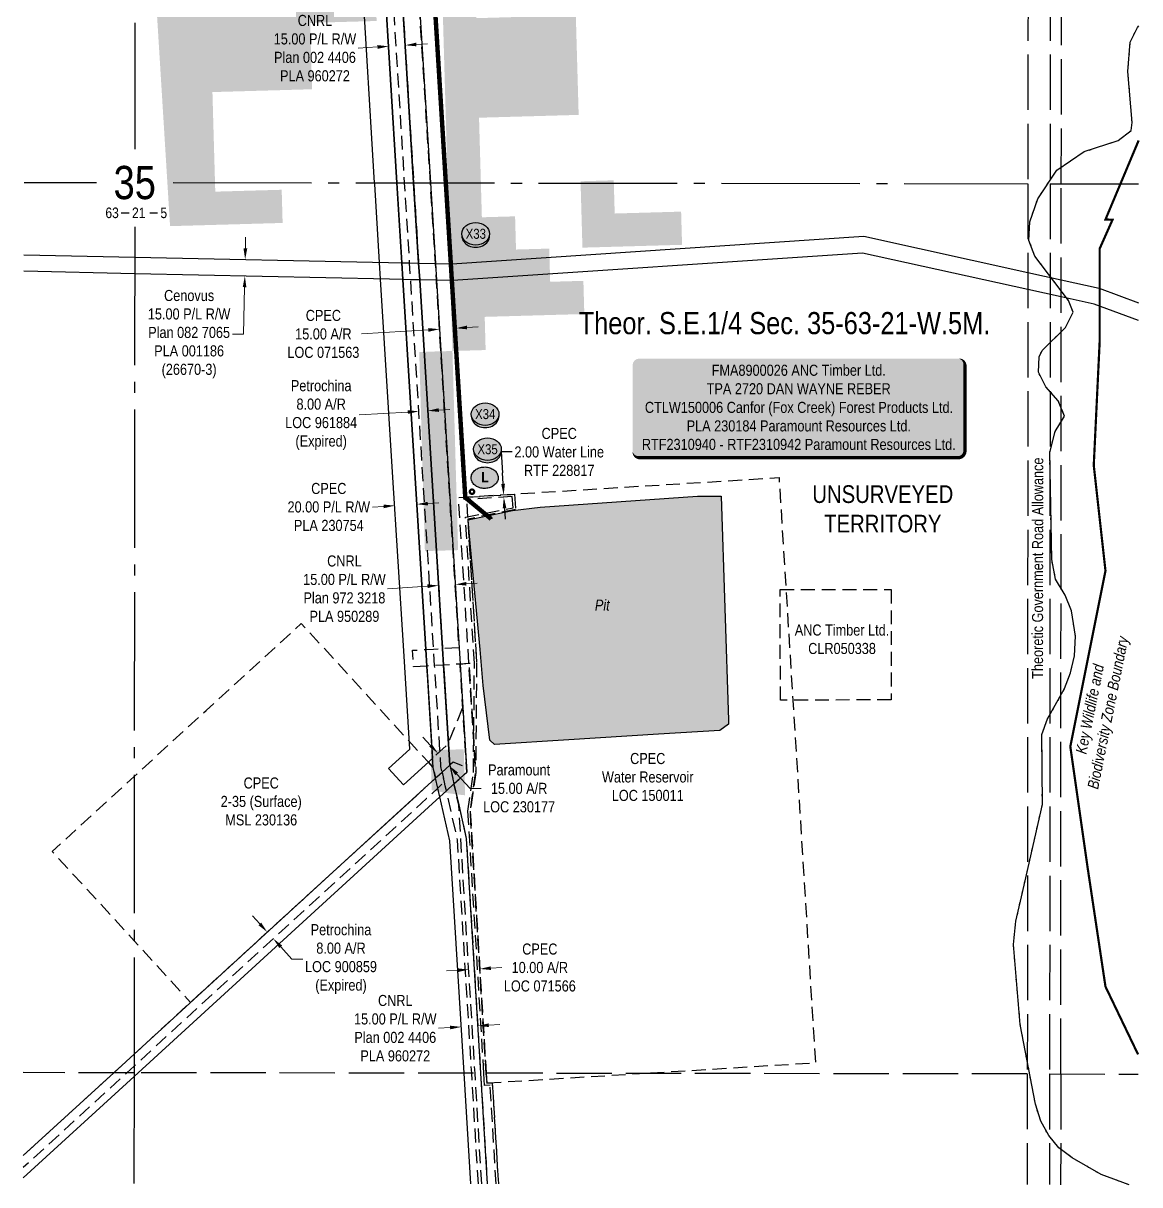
# Model space of a CAD drawing. Extents: x 491537 to 496793, y 6037618 to 6044296.
# Drawn here: x 495783 to 496791, y 6037618 to 6038667 of the extents above; entities that cross this region are included whole.
import ezdxf
from ezdxf.enums import TextEntityAlignment as Align

# ---------------------------------------------------------------- set-up
doc = ezdxf.new("R2010")
doc.units = 0
doc.header["$LTSCALE"] = 5
doc.header["$PDSIZE"] = 0.5
for name, pattern in [('DASHDOT2', [5, 2.5, -1.25, 0, -1.25]), ('DASHED2', [3.75, 2.5, -1.25]), ('foc-ACCESSROAD', [3.75, 2.5, -1.25]), ('foc-QUARTERLINE', [33, 25, -3, 2, -3]), ('foc-UNSURVEYED', [12.5, 10, -2.5]), ('foc-WHEELTRACKS', [2, 0.4, -1.6]), ('PHANTOM', [25, 12.5, -2.5, 2.5, -2.5, 2.5, -2.5])]:
    doc.linetypes.add(name, pattern=pattern)
doc.layers.get('Defpoints').update_dxf_attribs({"color": 9})
for name, color, linetype in [('10', 1, 'Continuous'), ('9', 3, 'Continuous'), ('AS-WILDLIFE', 131, 'DASHDOT2'), ('C-AR', 13, 'foc-ACCESSROAD'), ('C-RW', 13, 'Continuous'), ('C-SYMBOL', 7, 'Continuous'), ('C-WS', 13, 'foc-ACCESSROAD'), ('CG-NOTES', 7, 'Continuous'), ('F-AR', 190, 'foc-ACCESSROAD'), ('F-RW', 190, 'Continuous'), ('F-WS', 190, 'foc-ACCESSROAD'), ('L-QSEC', 8, 'foc-QUARTERLINE'), ('L-ROAD-T', 7, 'Continuous'), ('L-SECLBL', 7, 'Continuous'), ('L-UNS-T', 3, 'Continuous'), ('L-USEC', 7, 'foc-UNSURVEYED'), ('P-CROSSINGS', 250, 'Continuous'), ('P-PROPOSED', 10, 'Continuous'), ('P-TEMP-BLUE', 160, 'Continuous'), ('P-TEMP-BLUE-T', 170, 'Continuous'), ('T-WATER', 160, 'Continuous'), ('T-WATER-H', 133, 'Continuous'), ('T-WATER-P3', 160, 'foc-WHEELTRACKS'), ('T-WATER-T', 170, 'Continuous'), ('Water_Source', 7, 'Continuous'), ('WETLAND - SWAMP - H', 8, 'PHANTOM'), ('WETLAND FEN - H', 43, 'PHANTOM')]:
    doc.layers.add(name, color=color, linetype=linetype)
for name, color, linetype, lineweight in [('C-AR-T', 13, 'Continuous', 9), ('C-RW-T', 13, 'Continuous', 9), ('C-WS-T', 13, 'Continuous', 9), ('F-AR-T', 190, 'Continuous', 9), ('F-RW-T', 190, 'Continuous', 9), ('F-WS-T', 190, 'Continuous', 9)]:
    doc.layers.add(name, color=color, linetype=linetype, lineweight=lineweight)
doc.styles.add('175L', font='ARIALN.TTF', dxfattribs={"height": 20})
doc.styles.add('240', font='ARIALN.TTF', dxfattribs={"height": 30})
doc.styles.add('80', font='ARIALN.TTF', dxfattribs={"height": 10})
doc.styles.add('80CG', font='ARIALN.TTF', dxfattribs={"height": 10})
doc.styles.add('80L', font='ARIALN.TTF', dxfattribs={"height": 10})
doc.styles.add('BOLD', font='ARIALNB.TTF')
doc.styles.add('Crossing', font='ARIALN.TTF', dxfattribs={"height": 10})
doc.styles.add('foc-LtypeFont', font='ARIALN.TTF', dxfattribs={"height": 7.35})
doc.styles.add('SIMPLEX', font='ARIALN.TTF')
doc.linetypes.add('foc-TOPO-flowdirection-NOLINE', pattern='A,0,[">",foc-LtypeFont,S=0.3,R=0,X=0,Y=-0.945],-20,[">",foc-LtypeFont,S=0.3,R=0,X=0,Y=-0.945],0', length=20)
doc.dimstyles.new('Compass 5 000', dxfattribs={"dimscale": 5, "dimtxt": 9, "dimasz": 2, "dimexe": 0.2, "dimexo": 0.0625, "dimgap": 0.5, "dimtad": 0, "dimtih": 1, "dimtoh": 1, "dimzin": 0, "dimdsep": 46, "dimtxsty": '80CG', "dimcen": 0.1, "dimse1": 1, "dimse2": 1, "dimclrd": 256, "dimclrt": 256, "dimaunit": 1, "dimadec": 4, "dimazin": 0, "dimtfac": 0.06, "dimtofl": 0, "dimtmove": 0, "dimatfit": 1, "dimfxl": 0.2, "dimtolj": 1, "dimtzin": 0, "dimlwd": -1, "dimarcsym": 0})

# ---------------------------------------------------------------- blocks, each defined once
blk = doc.blocks.new('L-SECLBL')
at = {"layer": '9', "color": 7}
for p, q in [((-5.1, -27.8), (-12.3, -27.8)), ((20.7, -27.8), (13.5, -27.8))]:
    blk.add_line(p, q, dxfattribs=at)
at = {"layer": '10', "color": 2, "style": 'SIMPLEX'}
blk.add_attdef('SEC', text='', height=30, dxfattribs=at).set_placement((0, 0), align=Align.MIDDLE)
at = {"layer": '10', "color": 5, "style": '80L'}
blk.add_attdef('TWP', text='', height=9.5, dxfattribs=at).set_placement((-14.4, -27.4), align=Align.MIDDLE_RIGHT)
blk.add_attdef('RGE', text='', height=9.5, dxfattribs=at).set_placement((3.6, -27.4), align=Align.MIDDLE_CENTER)
blk.add_attdef('MER', text='', height=9.5, dxfattribs=at).set_placement((23.2, -27.4), align=Align.MIDDLE_LEFT)
blk = doc.blocks.new('*U103')
h = blk.add_hatch(color=255)
edge = h.paths.add_edge_path()
edge.add_line((-144, -45.5), (144, -45.5))
edge.add_arc((144, -39.5), 6, 270, 360)
edge.add_line((150, -39.5), (150, 38))
edge.add_arc((144, 38), 6, 0, 90)
edge.add_line((144, 44), (-144, 44))
edge.add_arc((-144, 38), 6, 90, 180)
edge.add_line((-150, 38), (-150, -39.5))
edge.add_arc((-144, -39.5), 6, 180, 270)
at = {"color": 44, "flags": 128}
blk.add_lwpolyline([(-144, -45.5, 3, 3, 0), (144, -45.5, 3, 3, 0.414214), (150, -39.5, 3, 3, 0), (150, 38, 3, 0, 0.414214), (144, 44, 0, 0, 0), (-144, 44, 0, 0, 0.414214), (-150, 38, 0, 0, 0), (-150, -39.5, 0, 3, 0.414214)], format="xyseb", close=True, dxfattribs=at)
at = {"color": 44, "style": '80'}
blk.add_attdef('ENTER_TEXT_001', (-36, -5), '', height=10, dxfattribs=at)
blk = doc.blocks.new('*D32')
at = {"layer": 'Defpoints', "color": 0, "transparency": 16777216}
for p in [(496105.3, 6038769.2), (496120.2, 6038770.1), (496113, 6038646.6)]:
    blk.add_point(p, dxfattribs=at)
at = {"layer": 'F-RW-T', "transparency": 16777216}
for p, q in [((496138, 6038648.2), (496148, 6038648.9)), ((496103.1, 6038646), (496085.5, 6038644.9))]:
    blk.add_line(p, q, dxfattribs=at)
for points in [[(496102.9, 6038647.7), (496103.2, 6038644.3), (496113, 6038646.6)], [(496137.9, 6038649.9), (496138.1, 6038646.6), (496128, 6038647.6)]]:
    blk.add_solid(points, dxfattribs=at)
at = {"layer": 'F-RW-T', "transparency": 16777216, "insert": (496046.5, 6038644.9), "char_height": 10, "attachment_point": 5, "style": '80CG'}
blk.add_mtext('\\A1;CNRL\\P15.00 P/L R/W\\PPlan 002 4406\\PPLA 960272', dxfattribs=at)
blk = doc.blocks.new('*D34')
at = {"layer": 'C-AR-T', "transparency": 16777216}
for p, q in [((496148.9, 6038390.5), (496088.4, 6038386.8)), ((496183.7, 6038392.6), (496193.7, 6038393.2))]:
    blk.add_line(p, q, dxfattribs=at)
for points in [[(496148.8, 6038392.1), (496149, 6038388.8), (496158.9, 6038391.1)], [(496183.6, 6038394.3), (496183.8, 6038391), (496173.8, 6038392)]]:
    blk.add_solid(points, dxfattribs=at)
at = {"layer": 'Defpoints', "color": 0, "transparency": 16777216}
for p in [(496158.9, 6038391.1), (496159.6, 6038379.2), (496174.5, 6038380.1)]:
    blk.add_point(p, dxfattribs=at)
at = {"layer": 'C-AR-T', "transparency": 16777216, "insert": (496054.1, 6038386.8), "char_height": 10, "attachment_point": 5, "style": '80CG'}
blk.add_mtext('\\A1;CPEC\\P15.00 A/R\\PLOC 071563', dxfattribs=at)
blk = doc.blocks.new('*D35')
at = {"layer": 'C-AR-T', "transparency": 16777216}
for p, q in [((496175.3, 6037812.1), (496165.3, 6037811.5)), ((496205.3, 6037813.9), (496215.2, 6037814.5))]:
    blk.add_line(p, q, dxfattribs=at)
for points in [[(496175.2, 6037813.8), (496175.4, 6037810.4), (496185.3, 6037812.7)], [(496205.2, 6037815.6), (496205.4, 6037812.3), (496195.3, 6037813.3)]]:
    blk.add_solid(points, dxfattribs=at)
at = {"layer": 'Defpoints', "color": 0, "transparency": 16777216}
for p in [(496185.3, 6037812.5), (496195.3, 6037813.3), (496195.3, 6037813.2)]:
    blk.add_point(p, dxfattribs=at)
at = {"layer": 'C-AR-T', "transparency": 16777216, "insert": (496249.5, 6037814.5), "char_height": 10, "attachment_point": 5, "style": '80CG'}
blk.add_mtext('\\A1;CPEC\\P10.00 A/R\\PLOC 071566', dxfattribs=at)
blk = doc.blocks.new('*D36')
at = {"layer": 'Defpoints', "color": 0, "transparency": 16777216}
for p in [(496156.1, 6038006.5), (496166.2, 6037995.5), (496167.7, 6037996.8)]:
    blk.add_point(p, dxfattribs=at)
at = {"layer": 'F-AR-T', "transparency": 16777216}
for p, q in [((496150.8, 6038015.2), (496144, 6038022.6)), ((496174.4, 6037989.4), (496186.5, 6037976.3)), ((496186.5, 6037976.3), (496196.5, 6037976.3))]:
    blk.add_line(p, q, dxfattribs=at)
for points in [[(496152, 6038016.4), (496149.6, 6038014.1), (496157.6, 6038007.9)], [(496175.7, 6037990.6), (496173.2, 6037988.3), (496167.7, 6037996.8)]]:
    blk.add_solid(points, dxfattribs=at)
at = {"layer": 'F-AR-T', "transparency": 16777216, "insert": (496230.8, 6037976.3), "char_height": 10, "attachment_point": 5, "style": '80CG'}
blk.add_mtext('\\A1;Paramount\\P15.00 A/R\\PLOC 230177', dxfattribs=at)
blk = doc.blocks.new('*D37')
at = {"layer": 'Defpoints', "color": 0, "transparency": 16777216}
for p in [(496004.6, 6037847.5), (496008.9, 6037840.6), (496010, 6037841.6)]:
    blk.add_point(p, dxfattribs=at)
at = {"layer": 'F-AR-T', "transparency": 16777216}
for p, q in [((495996.8, 6037853.9), (495990, 6037861.3)), ((496015.7, 6037833.2), (496025.7, 6037822.2)), ((496025.7, 6037822.2), (496035.7, 6037822.2))]:
    blk.add_line(p, q, dxfattribs=at)
for points in [[(495998, 6037855), (495995.5, 6037852.8), (496003.5, 6037846.5)], [(496016.9, 6037834.4), (496014.4, 6037832.1), (496008.9, 6037840.6)]]:
    blk.add_solid(points, dxfattribs=at)
at = {"layer": 'F-AR-T', "transparency": 16777216, "insert": (496070, 6037822.2), "char_height": 10, "attachment_point": 5, "style": '80CG'}
blk.add_mtext('\\A1;Petrochina\\P8.00 A/R\\PLOC 900859\\P(Expired)', dxfattribs=at)
blk = doc.blocks.new('*D38')
at = {"layer": 'Defpoints', "color": 0, "transparency": 16777216}
for p in [(496140.3, 6038316.9), (496141.2, 6038302), (496149.3, 6038302.5)]:
    blk.add_point(p, dxfattribs=at)
at = {"layer": 'F-AR-T', "transparency": 16777216}
for p, q in [((496130.3, 6038316.3), (496086.4, 6038313.6)), ((496158.3, 6038318), (496168.3, 6038318.6))]:
    blk.add_line(p, q, dxfattribs=at)
for points in [[(496130.2, 6038317.9), (496130.4, 6038314.6), (496140.3, 6038316.9)], [(496158.2, 6038319.7), (496158.4, 6038316.4), (496148.3, 6038317.4)]]:
    blk.add_solid(points, dxfattribs=at)
at = {"layer": 'F-AR-T', "transparency": 16777216, "insert": (496052.1, 6038313.6), "char_height": 10, "attachment_point": 5, "style": '80CG'}
blk.add_mtext('\\A1;Petrochina\\P8.00 A/R\\PLOC 961884\\P(Expired)', dxfattribs=at)
blk = doc.blocks.new('*D39')
at = {"layer": 'Defpoints', "color": 0, "transparency": 16777216}
for p in [(495960.8, 6038454.6), (495960.5, 6038439.6), (495983.2, 6038439.1)]:
    blk.add_point(p, dxfattribs=at)
at = {"layer": 'F-AR-T', "transparency": 16777216}
for p, q in [((495983.7, 6038464.1), (495983.9, 6038474.1)), ((495982.9, 6038429.1), (495982, 6038386.7)), ((495982, 6038386.7), (495972, 6038386.7))]:
    blk.add_line(p, q, dxfattribs=at)
for points in [[(495982, 6038464.1), (495985.4, 6038464.1), (495983.5, 6038454.1)], [(495981.3, 6038429.1), (495984.6, 6038429), (495983.2, 6038439.1)]]:
    blk.add_solid(points, dxfattribs=at)
at = {"layer": 'F-AR-T', "transparency": 16777216, "insert": (495932.9, 6038386.7), "char_height": 10, "attachment_point": 5, "style": '80CG'}
blk.add_mtext('\\A1;Cenovus\\P15.00 P/L R/W\\PPlan 082 7065\\PPLA 001186\\P(26670-3)', dxfattribs=at)
blk = doc.blocks.new('*D40')
at = {"layer": 'C-RW-T', "transparency": 16777216}
for p, q in [((496108.5, 6038231.1), (496098.5, 6038230.5)), ((496148.4, 6038233.6), (496158.4, 6038234.2))]:
    blk.add_line(p, q, dxfattribs=at)
for points in [[(496108.4, 6038232.7), (496108.6, 6038229.4), (496118.5, 6038231.7)], [(496148.3, 6038235.2), (496148.5, 6038231.9), (496138.5, 6038233)]]:
    blk.add_solid(points, dxfattribs=at)
at = {"layer": 'Defpoints', "color": 0, "transparency": 16777216}
for p in [(496118.5, 6038231.7), (496118.6, 6038230.3), (496138.6, 6038231.5)]:
    blk.add_point(p, dxfattribs=at)
at = {"layer": 'C-RW-T', "transparency": 16777216, "insert": (496059, 6038230.5), "char_height": 10, "attachment_point": 5, "style": '80CG'}
blk.add_mtext('\\A1;CPEC\\P20.00 P/L R/W\\PPLA 230754', dxfattribs=at)
blk = doc.blocks.new('*D41')
at = {"layer": 'Defpoints', "color": 0, "transparency": 16777216}
for p in [(496157.9, 6038163.7), (496158.1, 6038159.6), (496172.8, 6038164.7)]:
    blk.add_point(p, dxfattribs=at)
at = {"layer": 'F-RW-T', "transparency": 16777216}
for p, q in [((496148.1, 6038159), (496112.1, 6038156.7)), ((496183.1, 6038161.1), (496193, 6038161.7))]:
    blk.add_line(p, q, dxfattribs=at)
for points in [[(496148, 6038160.6), (496148.2, 6038157.3), (496158.1, 6038159.6)], [(496183, 6038162.8), (496183.2, 6038159.5), (496173.1, 6038160.5)]]:
    blk.add_solid(points, dxfattribs=at)
at = {"layer": 'F-RW-T', "transparency": 16777216, "insert": (496073.1, 6038156.7), "char_height": 10, "attachment_point": 5, "style": '80CG'}
blk.add_mtext('\\A1;CNRL\\P15.00 P/L R/W\\PPlan 972 3218\\PPLA 950289', dxfattribs=at)
blk = doc.blocks.new('*D42')
at = {"layer": 'Defpoints', "color": 0, "transparency": 16777216}
for p in [(496178.5, 6037760.9), (496179.9, 6037737.7), (496194.9, 6037738.6)]:
    blk.add_point(p, dxfattribs=at)
at = {"layer": 'F-RW-T', "transparency": 16777216}
for p, q in [((496168.5, 6037760.3), (496158.1, 6037759.7)), ((496203.4, 6037762.4), (496213.4, 6037763.1))]:
    blk.add_line(p, q, dxfattribs=at)
for points in [[(496168.4, 6037762), (496168.6, 6037758.7), (496178.5, 6037760.9)], [(496203.3, 6037764.1), (496203.5, 6037760.8), (496193.4, 6037761.8)]]:
    blk.add_solid(points, dxfattribs=at)
at = {"layer": 'F-RW-T', "transparency": 16777216, "insert": (496119, 6037759.7), "char_height": 10, "attachment_point": 5, "style": '80CG'}
blk.add_mtext('\\A1;CNRL\\P15.00 P/L R/W\\PPlan 002 4406\\PPLA 960272', dxfattribs=at)
blk = doc.blocks.new('xing2')
h = blk.add_hatch(color=50)
h.dxf.hatch_style = 1
edge = h.paths.add_edge_path()
edge.add_ellipse((0, 0), major_axis=(-12.5, 0), ratio=0.816297, start_angle=0, end_angle=360)
h = blk.add_hatch(color=250)
h.dxf.hatch_style = 1
edge = h.paths.add_edge_path()
edge.add_ellipse((0, -2), major_axis=(-12.5, 0), ratio=0.816297, start_angle=0, end_angle=180)
edge.add_line((12.5, -2), (12.5, 0))
edge.add_ellipse((0, 0), major_axis=(-12.5, 0), ratio=0.816297, start_angle=0, end_angle=180, ccw=False)
edge.add_line((-12.5, 0), (-12.5, -2))
at = {"color": 250}
blk.add_ellipse((0, 0), major_axis=(-12.5, 0), ratio=0.816297, dxfattribs=at)
blk.add_ellipse((0, -2), major_axis=(-12.5, 0), ratio=0.816297, start_param=0, end_param=3.141593, dxfattribs=at)
at = {"color": 250, "style": 'Crossing'}
blk.add_attdef('CROSSING', text='', height=9, dxfattribs=at).set_placement((0.1, 0), align=Align.MIDDLE_CENTER)
at = {"color": 250, "style": 'Crossing', "flags": 1}
for tag, p in [('OWNER', (0.1, -12.5)), ('DESCRIPTION', (0.1, -25.8)), ('LOCATION', (0.1, -39.3)), ('DWG_REF', (0.1, -52.8))]:
    blk.add_attdef(tag, text='', height=9, dxfattribs=at).set_placement(p, align=Align.MIDDLE_CENTER)
blk = doc.blocks.new('AA')
at = {"const_width": 4}
blk.add_lwpolyline([(-1, 0, 1), (1, 0, 1)], format="xyb", close=True, dxfattribs=at)
blk.add_circle((0, 0), 2)
blk = doc.blocks.new('Route_Letters')
h = blk.add_hatch(color=255)
h.dxf.hatch_style = 1
edge = h.paths.add_edge_path()
edge.add_ellipse((-0.1, 0.5), major_axis=(-12, 0), ratio=0.789318, start_angle=0, end_angle=360)
at = {"color": 5}
blk.add_open_spline([(-12.3, 0.5), (-12.3, -0.3), (-12.2, -1), (-11.7, -2.8), (-11.1, -3.9), (-9.6, -5.8), (-8.5, -6.7), (-6.2, -8), (-4.9, -8.5), (-2.1, -9.2), (-0.7, -9.3), (2.2, -9.1), (3.6, -8.8), (6.3, -7.9), (7.5, -7.2), (9.5, -5.6), (10.4, -4.6), (11.6, -2.5), (12, -1.4), (12.2, 0.9), (12, 2.1), (11.2, 4.3), (10.5, 5.4), (8.8, 7.2), (7.7, 8), (5.3, 9.2), (3.9, 9.7), (1.1, 10.2), (-0.4, 10.2), (-3.2, 9.9), (-4.6, 9.6), (-7.2, 8.5), (-8.3, 7.7), (-10.2, 6), (-11, 5), (-12, 2.9), (-12.3, 1.7), (-12.3, 0.5), (-12.3, 0.5), (-12.3, 0.5)], degree=3, knots=[0, 0, 0, 0, 0.219529, 0.219529, 0.575727, 0.575727, 0.931924, 0.931924, 1.288121, 1.288121, 1.644318, 1.644318, 2.000515, 2.000515, 2.356712, 2.356712, 2.712909, 2.712909, 3.069107, 3.069107, 3.425304, 3.425304, 3.781501, 3.781501, 4.137698, 4.137698, 4.493895, 4.493895, 4.850092, 4.850092, 5.20629, 5.20629, 5.562487, 5.562487, 5.918684, 5.918684, 6.274881, 6.274881, 6.283185, 6.283185, 6.283185, 6.283185], dxfattribs=at)
at = {"color": 14, "style": 'BOLD'}
blk.add_attdef('A', text='', height=9.5, dxfattribs=at).set_placement((0.2, 1), align=Align.MIDDLE)
blk = doc.blocks.new('*D90')
at = {"layer": 'Defpoints', "color": 0, "transparency": 16777216}
for p in [(496216.9, 6038241.4), (496222.5, 6038241.7), (496222.6, 6038239.7)]:
    blk.add_point(p, dxfattribs=at)
at = {"layer": 'P-TEMP-BLUE-T', "transparency": 16777216}
for p, q in [((496224.5, 6038280.2), (496214.5, 6038280.2)), ((496214.5, 6038280.2), (496215.7, 6038261.3)), ((496216.3, 6038251.4), (496215.7, 6038261.3)), ((496217.7, 6038229.4), (496218.3, 6038219.4))]:
    blk.add_line(p, q, dxfattribs=at)
for points in [[(496218, 6038251.5), (496214.6, 6038251.2), (496216.9, 6038241.4)], [(496219.3, 6038229.5), (496216, 6038229.3), (496217, 6038239.4)]]:
    blk.add_solid(points, dxfattribs=at)
at = {"layer": 'P-TEMP-BLUE-T', "transparency": 16777216, "insert": (496267, 6038280.2), "char_height": 10, "attachment_point": 5, "style": '80CG'}
blk.add_mtext('\\A1;CPEC\\P2.00 Water Line\\PRTF 228817', dxfattribs=at)

msp = doc.modelspace()

# ---------------------------------------------------------------- hatches: boundary and pattern name
at = {"layer": 'T-WATER-H'}
h = msp.add_hatch(color=256, dxfattribs=at)
h.dxf.hatch_style = 1
h.paths.add_polyline_path([(496184.881, 6038218.971), (496224.818, 6038227.344), (496249.673, 6038230.414), (496391.823, 6038240.183), (496413.327, 6038240.183), (496419.933, 6038038.108), (496419.956, 6038034.462), (496411.875, 6038028.626), (496356.646, 6038025.196), (496275.707, 6038020.17), (496208.431, 6038015.992), (496204.513, 6038019.921), (496198.358, 6038069.416), (496195.56, 6038101.854), (496186.153, 6038204.079)])
at = {"layer": 'WETLAND - SWAMP - H', "transparency": 33554495}
h = msp.add_hatch(color=256, dxfattribs=at)
h.dxf.hatch_style = 1
h.paths.add_polyline_path([(495902.539, 6038697.059), (495910.145, 6038574.019), (495924.822, 6038574.436), (495925.674, 6038544.458), (495955.652, 6038545.31), (495953.948, 6038605.266), (496043.882, 6038607.823), (496042.177, 6038667.778), (496102.133, 6038669.483), (496090.202, 6039089.173), (496060.224, 6039088.321), (496056.815, 6039208.233), (496026.837, 6039207.38), (496022.575, 6039357.27), (495992.597, 6039356.418), (495991.745, 6039386.395), (495961.767, 6039385.543), (495960.915, 6039415.521), (495930.937, 6039414.669), (495929.232, 6039474.625), (495853.761, 6039472.479), (495861.961, 6039341.771), (495863.853, 6039311.61), (495867.223, 6039257.536), (495876.251, 6039113.093), (495879.504, 6039113.185), (495880.356, 6039083.208), (495940.312, 6039084.912), (495942.017, 6039024.956), (495912.039, 6039024.104), (495912.891, 6038994.126), (495918.004, 6038814.259), (495977.96, 6038815.963), (495979.665, 6038756.008), (495949.687, 6038755.155), (495950.539, 6038725.178), (495900.821, 6038723.764)])
h = msp.add_hatch(color=256, dxfattribs=at)
h.dxf.hatch_style = 1
h.paths.add_polyline_path([(496170.611, 6038371.408), (496160.384, 6038731.143), (496190.362, 6038731.995), (496192.067, 6038672.04), (496282, 6038674.596), (496284.557, 6038584.662), (496194.623, 6038582.106), (496197.18, 6038492.172), (496227.158, 6038493.024), (496228.01, 6038463.046), (496257.988, 6038463.899), (496258.84, 6038433.921), (496288.818, 6038434.773), (496289.67, 6038404.795), (496199.737, 6038402.238), (496200.589, 6038372.261)])
h = msp.add_hatch(color=256, dxfattribs=at)
h.dxf.hatch_style = 1
h.paths.add_polyline_path([(496316.239, 6038525.559), (496317.092, 6038495.581), (496377.047, 6038497.285), (496377.9, 6038467.307), (496287.966, 6038464.751), (496286.261, 6038524.707)])
h = msp.add_hatch(color=256, dxfattribs=at)
h.dxf.hatch_style = 1
h.paths.add_polyline_path([(496170.611, 6038371.408), (496175.724, 6038191.541), (496145.746, 6038190.689), (496140.633, 6038370.556)])
h = msp.add_hatch(color=256, dxfattribs=at)
h.dxf.hatch_style = 1
edge = h.paths.add_edge_path()
edge.add_arc((496204.91, 6038218.954), 249.871, 257.747796, 264.743362)
edge.add_line((496182.018, 6037970.134), (496180.837, 6038011.674))
edge.add_line((496180.837, 6038011.674), (496150.859, 6038010.821))
edge.add_line((496150.859, 6038010.821), (496151.884, 6037974.774))
at = {"layer": 'WETLAND FEN - H', "transparency": 33554495}
h = msp.add_hatch(color=256, dxfattribs=at)
h.dxf.hatch_style = 1
h.paths.add_polyline_path([(495910.145, 6038574.019), (495914.247, 6038507.659), (495915.699, 6038484.17), (496017.313, 6038487.059), (496016.46, 6038517.037), (495956.505, 6038515.332), (495955.652, 6038545.31), (495925.674, 6038544.458), (495924.822, 6038574.436)])

# ---------------------------------------------------------------- linework, layer by layer
at = {"layer": 'AS-WILDLIFE', "const_width": 2, "flags": 128}
msp.add_lwpolyline([(496789.531, 6037736.073), (496760.13, 6037797.324), (496744.264, 6037903.103), (496728.397, 6038014.171), (496760.13, 6038172.84), (496749.552, 6038268.041), (496754.841, 6038379.109), (496754.841, 6038463.732), (496766.503, 6038489.971), (496760.13, 6038490.177), (496790.078, 6038561.59)], dxfattribs=at)
at = {"layer": 'C-AR', "flags": 128}
for points in [[(496147.562, 6038086.82), (496135.583, 6038086.076), (496134.653, 6038101.04), (496146.631, 6038101.785), (496153.623, 6038102.22), (496161.632, 6038102.718), (496176.574, 6038103.649), (496156.183, 6038435.347), (496155.256, 6038450.413), (496150.716, 6038523.22), (496138.947, 6038711.977), (496129.023, 6038867.732), (496128.084, 6038882.695), (496104.711, 6039256.09), (496112.066, 6039265.142), (496118.605, 6039273.203), (496142.974, 6038883.336), (496143.912, 6038868.373), (496153.91, 6038712.912), (496165.638, 6038523.199), (496170.156, 6038450.112), (496171.084, 6038435.107), (496183.172, 6038239.547), (496192.442, 6038089.611), (496185.478, 6038089.178), (496177.521, 6038088.685), (496162.558, 6038087.753), (496154.553, 6038087.255), (496147.562, 6038086.82)], [(496345.672, 6037718.838), (496201.561, 6037709.953), (496201.009, 6037719.033), (496186.629, 6037955.75), (496191.596, 6037990.741), (496185.483, 6038089.176), (496176.132, 6038239.109), (496465.443, 6038257.094), (496471.713, 6038156.116), (496477.925, 6038056.089), (496498.285, 6037728.264), (496345.672, 6037718.838)]]:
    msp.add_lwpolyline(points, close=True, dxfattribs=at)
msp.add_lwpolyline([(496197.066, 6037619.107), (496190.995, 6037719.048), (496176.279, 6037961.345), (496171.962, 6037980.439), (496183.565, 6037991.058), (496177.512, 6038088.689), (496185.478, 6038089.182), (496191.596, 6037990.741), (496186.629, 6037955.75), (496201.009, 6037719.033), (496201.561, 6037709.953), (496206.554, 6037710.261), (496212.063, 6037619.087)], dxfattribs=at)
at = {"layer": 'C-RW'}
msp.add_lwpolyline([(496103.304, 6038800.312), (496109.016, 6038710.12), (496120.381, 6038523.261), (496124.881, 6038451.021), (496125.82, 6038435.94), (496146.631, 6038101.785), (496147.562, 6038086.82), (496147.873, 6038081.829), (496152.753, 6038003.478), (496126.522, 6037979.464), (496113.024, 6037994.208), (496132.186, 6038011.751), (496126.667, 6038100.543), (496116.6, 6038261.817), (496105.742, 6038436.397), (496104.804, 6038451.48), (496100.415, 6038522.045), (496100.339, 6038523.289), (496089.052, 6038708.939), (496083.239, 6038799.043)], close=True, dxfattribs=at)
at = {"layer": 'C-WS', "flags": 128}
msp.add_lwpolyline([(496145.236, 6037976.269), (495934.192, 6037783.042), (495883.247, 6037838.694), (495809.329, 6037919.432), (495883.371, 6037987.219), (495948.24, 6038046.607), (495971.711, 6038068.095), (496034.173, 6038125.282), (496042.277, 6038116.431), (496080.34, 6038074.855), (496097.688, 6038055.906), (496148.909, 6037999.96), (496153.263, 6037995.184), (496155.43, 6037985.603), (496145.236, 6037976.269)], close=True, dxfattribs=at)
at = {"layer": 'F-AR', "flags": 128}
for points in [[(496194.062, 6037619.111), (496187.994, 6037719.051), (496175.194, 6037929.896), (496165.168, 6037974.214), (496164.16, 6037978.673), (496163.396, 6037982.052), (496161.363, 6037991.045), (496160.211, 6037996.14), (496156.273, 6038059.558), (496155.033, 6038079.522), (496154.552, 6038087.255), (496153.623, 6038102.22), (496132.905, 6038435.824), (496131.969, 6038450.903), (496127.474, 6038523.252), (496115.831, 6038710.725), (496106.074, 6038866.293), (496105.136, 6038881.256), (496083.289, 6039229.626), (496082.551, 6039241.387), (496077.191, 6039326.868), (496077.155, 6039327.432), (496075.299, 6039357.03), (496075.263, 6039357.593), (496058.825, 6039619.69), (496058.2, 6039629.661), (496057.574, 6039639.636), (496052.256, 6039724.438), (496051.318, 6039739.401), (496045.163, 6039837.538), (496044.662, 6039845.52), (496039.627, 6039925.815), (496038.749, 6039939.817), (496038.511, 6039943.54), (496037.692, 6039956.322), (496037.455, 6039960.066), (496036.388, 6039976.707), (496025.18, 6040151.757), (496009.197, 6040401.383), (496045.638, 6040452.274), (496057.381, 6040468.528), (496096.238, 6040522.675), (496096.22, 6040508.926), (496063.54, 6040463.386), (496051.855, 6040447.103), (496017.365, 6040399.041), (496033.198, 6040151.746), (496044.602, 6039973.722), (496045.677, 6039956.833), (496046.734, 6039940.322), (496046.987, 6039936.282), (496047.613, 6039926.309), (496052.647, 6039846.029), (496053.147, 6039838.052), (496059.303, 6039739.896), (496060.241, 6039724.932), (496065.559, 6039640.135), (496066.185, 6039630.16), (496066.81, 6039620.189), (496083.281, 6039357.582), (496085.172, 6039327.42), (496090.01, 6039250.6), (496090.75, 6039238.844), (496113.191, 6038881.77), (496114.132, 6038866.807), (496123.983, 6038711.056), (496135.606, 6038523.241), (496140.095, 6038450.716), (496141.029, 6038435.634), (496161.632, 6038102.718), (496162.558, 6038087.753), (496163.037, 6038080.019), (496164.272, 6038060.057), (496168.158, 6037997.278), (496171.964, 6037980.438), (496176.281, 6037961.347), (496183.141, 6037931.028), (496196.051, 6037719.04), (496202.106, 6037619.1)], [(495783.175, 6037644.774), (495864.794, 6037719.502), (495883.162, 6037736.321), (496145.236, 6037976.268), (496155.43, 6037985.603), (496161.363, 6037991.045), (496163.397, 6037982.052), (496160.836, 6037979.704), (496157.462, 6037976.614), (496147.268, 6037967.28), (495883.153, 6037725.464), (495876.624, 6037719.487), (495783.166, 6037633.919)]]:
    msp.add_lwpolyline(points, dxfattribs=at)
msp.add_lwpolyline([(496182.374, 6038010.287), (496183.091, 6037998.729), (496183.302, 6037995.326), (496171.339, 6038000.168), (496168.161, 6037997.264), (496161.365, 6037991.04), (496155.43, 6037985.603), (496153.263, 6037995.184), (496148.909, 6037999.96), (496152.753, 6038003.478), (496159.379, 6038009.544), (496166.406, 6038015.978), (496166.921, 6038017.254), (496179.943, 6038049.479), (496180.254, 6038044.484), (496182.374, 6038010.287)], close=True, dxfattribs=at)
at = {"layer": 'F-RW'}
for points in [[(496138.947, 6038711.977), (496150.716, 6038523.22), (496155.256, 6038450.413), (496156.183, 6038435.347), (496177.521, 6038088.685), (496183.565, 6037991.058), (496171.964, 6037980.438), (496165.168, 6037974.214), (496159.234, 6037968.78), (496149.04, 6037959.446), (495886.953, 6037719.473), (495883.145, 6037715.986), (495783.159, 6037624.437)], [(495783.175, 6037644.774), (495864.794, 6037719.502), (495883.162, 6037736.321), (496145.236, 6037976.269), (496155.43, 6037985.603), (496161.363, 6037991.045), (496168.158, 6037997.278), (496162.558, 6038087.753), (496161.632, 6038102.718), (496141.029, 6038435.632), (496140.095, 6038450.714), (496135.606, 6038523.241), (496123.983, 6038711.056)], [(496123.983, 6038711.056), (496135.606, 6038523.241), (496140.095, 6038450.716), (496141.029, 6038435.634), (496161.632, 6038102.718), (496162.558, 6038087.753), (496163.037, 6038080.019), (496164.272, 6038060.057), (496168.158, 6037997.278), (496171.964, 6037980.438), (496176.281, 6037961.347), (496183.141, 6037931.028), (496196.051, 6037719.04), (496202.106, 6037619.1)], [(496187.108, 6037619.121), (496181.063, 6037719.061), (496168.252, 6037928.902), (496159.234, 6037968.78), (496157.462, 6037976.614), (496155.43, 6037985.603), (496153.271, 6037995.154), (496149.288, 6038059.122), (496148.044, 6038079.089), (496147.873, 6038081.829), (496147.562, 6038086.82), (496146.631, 6038101.785), (496125.82, 6038435.94), (496124.881, 6038451.021), (496120.381, 6038523.261), (496109.016, 6038710.12)], [(495783.833, 6038458.414), (495883.76, 6038456.261), (496112.836, 6038451.306), (496124.882, 6038451.045), (496131.97, 6038450.903), (496140.095, 6038450.726), (496155.256, 6038450.413), (496169.572, 6038450.081), (496170.156, 6038450.116), (496541.967, 6038475.004), (496690.051, 6038442.32), (496720.206, 6038435.664), (496754.296, 6038428.14), (496789.981, 6038414.947)], [(496789.971, 6038398.967), (496750.033, 6038413.735), (496720.196, 6038420.32), (496690.041, 6038426.975), (496540.792, 6038459.914), (496171.084, 6038435.115), (496170.047, 6038435.053), (496156.183, 6038435.348), (496141.029, 6038435.644), (496132.907, 6038435.824), (496125.82, 6038435.96), (496113.773, 6038436.222), (495883.748, 6038441.235), (495783.821, 6038443.393)]]:
    msp.add_lwpolyline(points, dxfattribs=at)
at = {"layer": 'F-WS'}
msp.add_lwpolyline([(496466.483, 6038156.085), (496566.656, 6038155.91), (496566.671, 6038056.409), (496466.674, 6038055.882)], close=True, dxfattribs=at)
at = {"layer": 'L-QSEC'}
for p, q in [((495884.485, 6039327.7), (495883.841, 6038553.578)), ((495783.872, 6038523.727), (495849.2, 6038523.64)), ((495918.446, 6038523.547), (496690.104, 6038522.515)), ((496710.21, 6038522.5), (496790.052, 6038522.44)), ((495883.783, 6038483.614), (495883.147, 6037719.479)), ((495883.147, 6037719.479), (495883.064, 6037619.532))]:
    msp.add_line(p, q, dxfattribs=at)
at = {"layer": 'L-USEC'}
for p, q in [((496690.628, 6039326.629), (496690.104, 6038522.515)), ((496710.734, 6039326.614), (496710.21, 6038522.502)), ((496720.263, 6038522.492), (496720.786, 6039326.606)), ((496690.104, 6038522.515), (496689.572, 6037718.392)), ((496710.21, 6038522.501), (496709.678, 6037718.378)), ((496719.731, 6037718.369), (496720.263, 6038522.492)), ((495883.147, 6037719.479), (495783.199, 6037719.614)), ((496689.572, 6037718.392), (495883.147, 6037719.479)), ((496689.572, 6037718.392), (496689.506, 6037618.443)), ((496709.678, 6037718.378), (496709.612, 6037618.416)), ((496709.678, 6037718.377), (496789.519, 6037718.316)), ((496719.731, 6037718.369), (496719.665, 6037618.403))]:
    msp.add_line(p, q, dxfattribs=at)
at = {"layer": 'P-PROPOSED', "const_width": 3.998, "flags": 128}
msp.add_lwpolyline([(496046.963, 6040390.554), (496062.259, 6040151.64), (496071.523, 6040006.946), (496073.777, 6039971.747), (496075.499, 6039944.711), (496076.534, 6039928.208), (496084.48, 6039801.572), (496090.867, 6039699.757), (496094.494, 6039641.945), (496095.745, 6039621.998), (496097.473, 6039594.467), (496112.339, 6039357.478), (496114.231, 6039327.316), (496117.608, 6039273.141), (496141.976, 6038883.274), (496142.914, 6038868.31), (496152.913, 6038712.849), (496164.64, 6038523.138), (496169.159, 6038450.05), (496170.086, 6038435.046), (496182.202, 6038239.053), (496205.548, 6038219.724)], dxfattribs=at)
at = {"layer": 'P-TEMP-BLUE', "linetype": 'DASHED2'}
for points in [[(496210.057, 6037619.09), (496204.677, 6037708.142), (496199.687, 6037707.834), (496199.013, 6037718.925), (496184.629, 6037955.704), (496189.603, 6037990.746), (496190.447, 6038089.362), (496182.297, 6038221.185), (496225.399, 6038229.832), (496224.644, 6038239.849), (496181.31, 6038237.155), (496181.187, 6038239.151), (496169.104, 6038434.611), (496168.177, 6038449.607), (496163.661, 6038522.657), (496151.94, 6038712.27)], [(496153.935, 6038712.396), (496165.656, 6038522.781), (496170.172, 6038449.73), (496171.1, 6038434.734), (496171.1, 6038434.734), (496183.182, 6038239.274), (496226.489, 6038241.966), (496227.526, 6038228.22), (496184.4, 6038219.568), (496192.446, 6038089.415), (496191.601, 6037990.596), (496186.637, 6037955.623), (496201.009, 6037719.046), (496201.561, 6037709.953), (496206.552, 6037710.261), (496212.06, 6037619.087)]]:
    msp.add_lwpolyline(points, dxfattribs=at)
at = {"layer": 'T-WATER', "flags": 128}
msp.add_lwpolyline([(496184.881, 6038218.971), (496224.818, 6038227.344), (496249.673, 6038230.414), (496391.823, 6038240.183), (496413.327, 6038240.183), (496419.933, 6038038.108), (496419.956, 6038034.462), (496411.875, 6038028.626), (496356.646, 6038025.196), (496275.707, 6038020.17), (496208.431, 6038015.992), (496204.513, 6038019.921), (496198.358, 6038069.416), (496195.56, 6038101.854), (496186.153, 6038204.079)], close=True, dxfattribs=at)
at = {"layer": 'T-WATER-P3', "flags": 128}
msp.add_lwpolyline([(496781.576, 6037618.319), (496756.142, 6037627.524), (496730.108, 6037642.696), (496718.056, 6037651.628), (496708.877, 6037662.727), (496701.714, 6037675.911), (496696.853, 6037691.168), (496683.179, 6037763.085), (496676.982, 6037835.254), (496679.222, 6037856.281), (496684.245, 6037878.51), (496703.145, 6037961.756), (496702.773, 6038024.911), (496707.835, 6038039.029), (496723.268, 6038066.55), (496728.422, 6038080.692), (496732.208, 6038096.067), (496733.002, 6038113.916), (496729.38, 6038136.793), (496723.843, 6038150.735), (496715.131, 6038165.239), (496711.625, 6038183.075), (496709.761, 6038279.716), (496714.735, 6038298.803), (496723.21, 6038312.599), (496717.548, 6038326.489), (496706.343, 6038339.095), (496699.531, 6038352.335), (496700.153, 6038366.079), (496703.083, 6038371.988), (496724.083, 6038392.689), (496730.882, 6038406.625), (496726.863, 6038417.016), (496696.399, 6038457.152), (496691.065, 6038471.231), (496691.817, 6038487.988), (496699.101, 6038508.952), (496716.082, 6038534.763), (496740.97, 6038551.486), (496771.572, 6038561.498), (496783.229, 6038570.512), (496784.224, 6038577.723), (496780.441, 6038623.868), (496782.487, 6038650.226), (496788.985, 6038663.748), (496790.145, 6038665.102)], dxfattribs=at)
at = {"layer": 'T-WATER-P3', "linetype": 'foc-TOPO-flowdirection-NOLINE', "flags": 128}
msp.add_lwpolyline([(496781.576, 6037618.319), (496756.142, 6037627.524), (496730.108, 6037642.696), (496718.056, 6037651.628), (496708.877, 6037662.727), (496701.714, 6037675.911), (496696.853, 6037691.168), (496683.179, 6037763.085), (496676.982, 6037835.254), (496679.222, 6037856.281), (496684.245, 6037878.51), (496703.145, 6037961.756), (496702.773, 6038024.911), (496707.835, 6038039.029), (496723.268, 6038066.55), (496728.422, 6038080.692), (496732.208, 6038096.067), (496733.002, 6038113.916), (496729.38, 6038136.793), (496723.843, 6038150.735), (496715.131, 6038165.239), (496711.625, 6038183.075), (496709.761, 6038279.716), (496714.735, 6038298.803), (496723.21, 6038312.599), (496717.548, 6038326.489), (496706.343, 6038339.095), (496699.531, 6038352.335), (496700.153, 6038366.079), (496703.083, 6038371.988), (496724.083, 6038392.689), (496730.882, 6038406.625), (496726.863, 6038417.016), (496696.399, 6038457.152), (496691.065, 6038471.231), (496691.817, 6038487.988), (496699.101, 6038508.952), (496716.082, 6038534.763), (496740.97, 6038551.486), (496771.572, 6038561.498), (496783.229, 6038570.512), (496784.224, 6038577.723), (496780.441, 6038623.868), (496782.487, 6038650.226), (496788.985, 6038663.748), (496790.145, 6038665.102)], dxfattribs=at)
at = {"layer": 'Water_Source', "color": 1}
msp.add_point((496206.185, 6038220.494), dxfattribs=at)

# ---------------------------------------------------------------- block references
at = {"layer": 'CG-NOTES', "xscale": 0.999485, "yscale": 0.999485, "zscale": 0.999485}
msp.add_blockref('Route_Letters', (496199.782, 6038256.486), dxfattribs=at).add_auto_attribs({'A': 'L'})
msp.add_blockref('AA', (496188.293, 6038244.303), dxfattribs=at)
at = {"layer": 'L-SECLBL', "xscale": 0.999485, "yscale": 0.999485, "zscale": 0.999485}
msp.add_blockref('L-SECLBL', (495883.816, 6038523.593), dxfattribs=at).add_auto_attribs({'SEC': '35', 'TWP': '63', 'RGE': '21', 'MER': '5'})
at = {"layer": 'L-SECLBL'}
ref = msp.add_blockref('*U103', (496483.245, 6038320.553), dxfattribs=at)
ref.add_attrib('ENTER_TEXT_001', 'FMA8900026 ANC Timber Ltd.', (496404.623, 6038349.033), dxfattribs={"layer": '0', "color": 44, "height": 10, "style": '80'})
ref.add_attrib('ENTER_TEXT_002', 'TPA 2720 DAN WAYNE REBER', (496400.114, 6038332.325), dxfattribs={"layer": '0', "color": 44, "height": 10, "style": '80'})
ref.add_attrib('ENTER_TEXT_003', 'CTLW150006 Canfor (Fox Creek) Forest Products Ltd.', (496344.343, 6038315.481), dxfattribs={"layer": '0', "color": 44, "height": 10, "style": '80'})
ref.add_attrib('ENTER_TEXT_004', 'PLA 230184 Paramount Resources Ltd.', (496382.034, 6038298.774), dxfattribs={"layer": '0', "color": 44, "height": 10, "style": '80'})
ref.add_attrib('ENTER_TEXT_005', 'RTF2310940 - RTF2310942 Paramount Resources Ltd.', (496341.611, 6038282.066), dxfattribs={"layer": '0', "color": 44, "height": 10, "style": '80'})
at = {"layer": 'P-CROSSINGS', "xscale": 0.999485, "yscale": 0.999485, "zscale": 0.999485}
for p, values in [((496191.614, 6038477.269), {'CROSSING': 'X33'}), ((496200.116, 6038314.422), {'CROSSING': 'X34'}), ((496202.232, 6038282.703), {'CROSSING': 'X35'})]:
    msp.add_blockref('xing2', p, dxfattribs=at).add_auto_attribs(values)

# ---------------------------------------------------------------- texts
at = {"layer": 'AS-WILDLIFE', "insert": (496755.605, 6038046.091), "char_height": 10, "attachment_point": 5, "rotation": 78.69009, "style": '240'}
msp.add_mtext_dynamic_manual_height_columns('{\\fArial Narrow|b0|i1|c0|p34;Key Wildlife and\\PBiodiversity Zone Boundary}', width=173.10184, gutter_width=45, heights=[0], dxfattribs=at)
at = {"layer": 'C-AR-T', "insert": (496346.928, 6037986.597), "char_height": 9.99485, "attachment_point": 5, "style": '80CG'}
msp.add_mtext('\\A1;CPEC\\PWater Reservoir\\PLOC 150011', dxfattribs=at)
at = {"layer": 'C-SYMBOL', "color": 3, "style": '175L'}
msp.add_text('Theor. S.E.1/4 Sec. 35-63-21-W.5M.', height=19.9897, dxfattribs=at).set_placement((496470.35, 6038380.6), align=Align.BOTTOM_CENTER)
at = {"layer": 'C-WS-T', "insert": (495997.994, 6037964.502), "char_height": 9.99485, "attachment_point": 5, "style": '80CG'}
msp.add_mtext('\\A1;CPEC\\P2-35 (Surface)\\PMSL 230136', dxfattribs=at)
at = {"layer": 'F-WS-T', "insert": (496479.601, 6038124.375), "char_height": 9.99485, "width": 84.3744, "attachment_point": 1, "style": '80L'}
msp.add_mtext('\\pi0.049974;ANC Timber Ltd.\\P\\pi12.169;CLR050338', dxfattribs=at)
at = {"layer": 'L-ROAD-T', "style": '80L'}
msp.add_text('Theoretic Government Road Allowance', height=9.99485, rotation=89.942923, dxfattribs=at).set_placement((496698.85, 6038175.235), align=Align.MIDDLE_CENTER)
at = {"layer": 'L-UNS-T', "color": 3, "insert": (496559.111, 6038228.693), "char_height": 16, "attachment_point": 5, "style": '80L'}
msp.add_mtext_dynamic_manual_height_columns('UNSURVEYED TERRITORY', width=126.41375, gutter_width=47.5, heights=[0], dxfattribs=at)
at = {"layer": 'T-WATER-T', "insert": (496299.216, 6038146.892), "char_height": 9.99485, "attachment_point": 1, "style": '175L'}
msp.add_mtext_dynamic_manual_height_columns('{\\fArial Narrow|b0|i1|c0|p34;Pit}', width=13.9131, gutter_width=100, heights=[0], dxfattribs=at)

# ---------------------------------------------------------------- dimensions: what is measured, and where the dimension line sits
at = {"layer": 'C-AR-T'}
dim = msp.add_linear_dim(base=(496158.907, 6038391.093), p1=(496174.485, 6038380.09), p2=(496159.64, 6038379.176), angle=183.522363, text='CPEC\\P15.00 A/R\\PLOC 071563', dimstyle='Compass 5 000', dxfattribs=at)
dim.commit()
dim.dimension.update_dxf_attribs({"geometry": '*D34', "text_midpoint": (496054.103, 6038386.753), "dimtype": 161})
dim = msp.add_aligned_dim(p1=(496185.316, 6037812.544), p2=(496195.292, 6037813.15), distance=0.175, text='CPEC\\P10.00 A/R\\PLOC 071566', dimstyle='Compass 5 000', dxfattribs=at)
dim.commit()
dim.dimension.update_dxf_attribs({"geometry": '*D35', "text_midpoint": (496249.545, 6037814.538)})
at = {"layer": 'C-RW-T'}
dim = msp.add_linear_dim(base=(496118.48, 6038231.708), p1=(496138.552, 6038231.506), p2=(496118.57, 6038230.259), angle=183.57181, text='CPEC\\P20.00 P/L R/W\\PPLA 230754', dimstyle='Compass 5 000', dxfattribs=at)
dim.commit()
dim.dimension.update_dxf_attribs({"geometry": '*D40', "text_midpoint": (496058.979, 6038230.462), "dimtype": 161})
at = {"layer": 'F-AR-T'}
for base, p1, p2, angle, text, picture, middle in [((495983.16, 6038439.068), (495960.801, 6038454.595), (495960.474, 6038439.563), 268.751507, 'Cenovus\\P15.00 P/L R/W\\PPlan 082 7065\\PPLA 001186\\P(26670-3)', '*D39', (495932.933, 6038386.722)), ((496140.291, 6038316.905), (496149.268, 6038302.5), (496141.216, 6038302), 183.553631, 'Petrochina\\P8.00 A/R\\PLOC 961884\\P(Expired)', '*D38', (496052.142, 6038313.56)), ((496167.675, 6037996.819), (496156.066, 6038006.511), (496166.188, 6037995.458), 312.48362, 'Paramount\\P15.00 A/R\\PLOC 230177', '*D36', (496230.783, 6037976.282)), ((496008.909, 6037840.602), (496004.565, 6037847.473), (496009.968, 6037841.572), 312.476188, 'Petrochina\\P8.00 A/R\\PLOC 900859\\P(Expired)', '*D37', (496070.03, 6037822.245))]:
    dim = msp.add_linear_dim(base=base, p1=p1, p2=p2, angle=angle, text=text, dimstyle='Compass 5 000', dxfattribs=at)
    dim.commit()
    dim.dimension.update_dxf_attribs({"geometry": picture, "text_midpoint": middle, "dimtype": 161})
at = {"layer": 'F-RW-T'}
for base, p1, p2, angle, text, picture, middle in [((496113.035, 6038646.644), (496120.242, 6038770.113), (496105.277, 6038769.165), 183.623397, 'CNRL\\P15.00 P/L R/W\\PPlan 002 4406\\PPLA 960272', '*D32', (496046.463, 6038644.904)), ((496158.113, 6038159.583), (496172.823, 6038164.667), (496157.856, 6038163.741), 183.541389, 'CNRL\\P15.00 P/L R/W\\PPlan 972 3218\\PPLA 950289', '*D41', (496073.055, 6038156.738)), ((496178.507, 6037760.929), (496194.859, 6037738.624), (496179.924, 6037737.713), 183.493616, 'CNRL\\P15.00 P/L R/W\\PPlan 002 4406\\PPLA 960272', '*D42', (496119.003, 6037759.682))]:
    dim = msp.add_linear_dim(base=base, p1=p1, p2=p2, angle=angle, text=text, dimstyle='Compass 5 000', dxfattribs=at)
    dim.commit()
    dim.dimension.update_dxf_attribs({"geometry": picture, "text_midpoint": middle, "dimtype": 161})
at = {"layer": 'P-TEMP-BLUE-T'}
dim = msp.add_linear_dim(base=(496216.918, 6038241.371), p1=(496222.575, 6038239.72), p2=(496222.451, 6038241.715), angle=93.557231, text='CPEC\\P2.00 Water Line\\PRTF 228817', dimstyle='Compass 5 000', override={"dimtmove": 1}, dxfattribs=at)
dim.commit()
dim.dimension.update_dxf_attribs({"geometry": '*D90', "text_midpoint": (496236.952, 6038280.203), "dimtype": 161})

doc.saveas('drawing.dxf')
